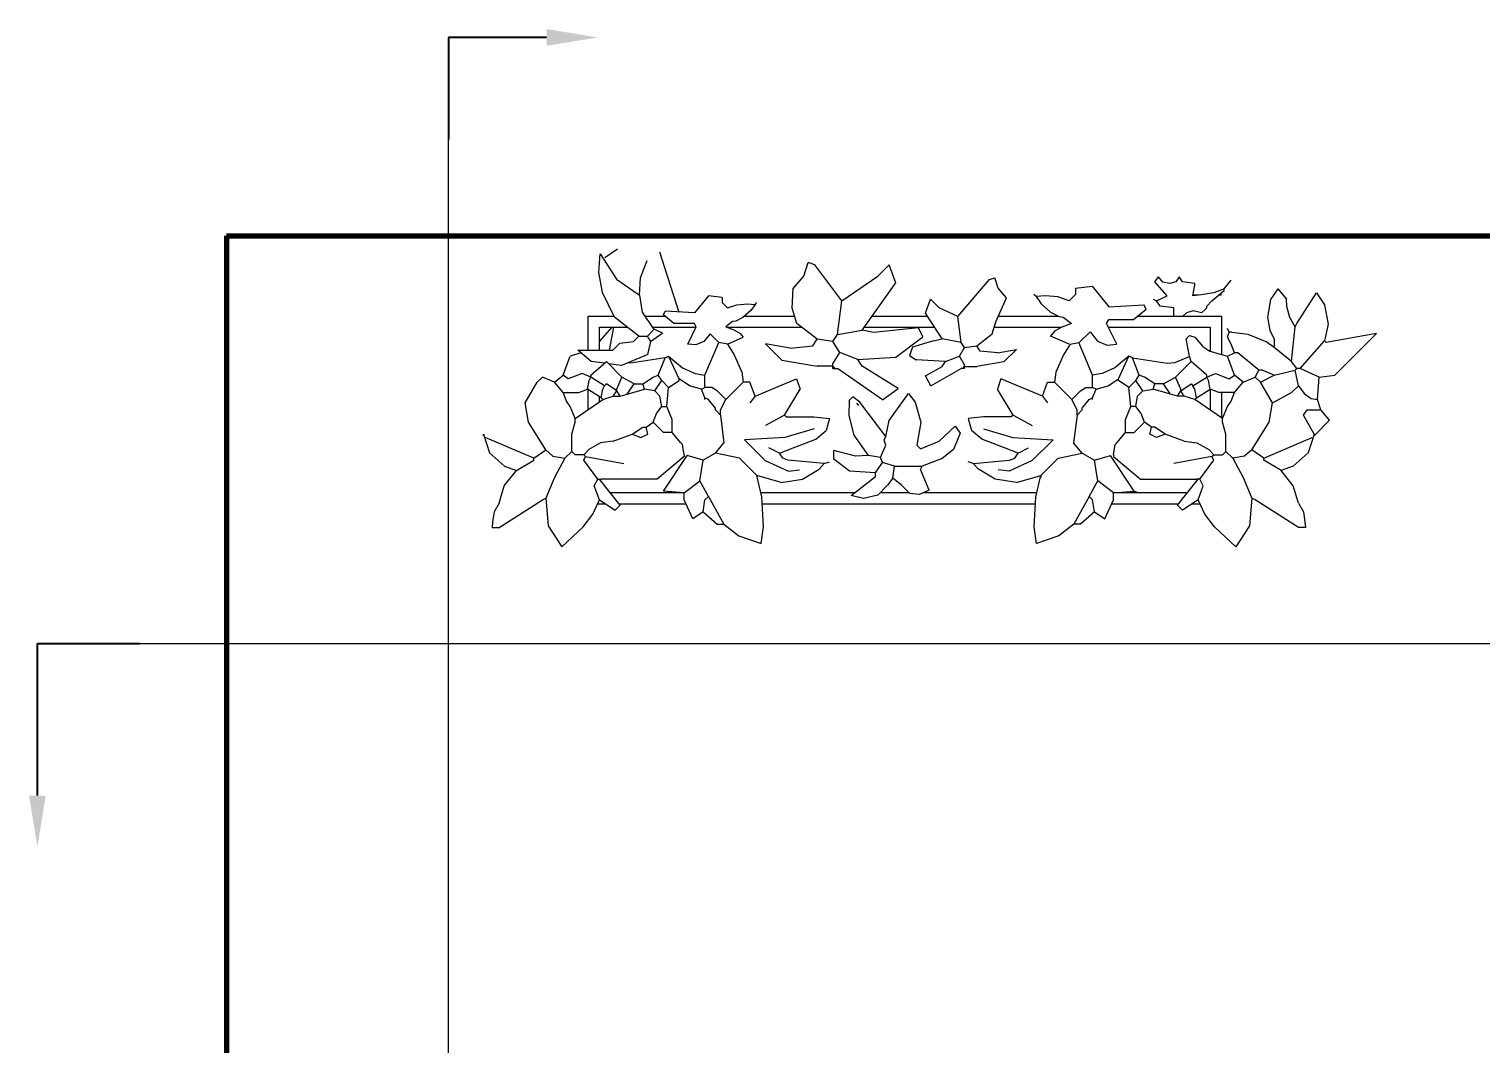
# Model space of a CAD drawing. Header units: inches. Extents: x 15 to 6535, y 214 to 4594.
# Drawn here: x 254.84 to 259.96, y 238.3 to 241.89 of the extents above; entities that cross this region are included whole.
import ezdxf
from ezdxf import colors
from ezdxf.entities.mleader import LeaderData, LeaderLine
from ezdxf.math import Vec2, Vec3

# ---------------------------------------------------------------- set-up
doc = ezdxf.new("R2010")
doc.units = ezdxf.units.IN
doc.header["$MEASUREMENT"] = 0
for name, color, linetype, lineweight in [('A-FLOR-FTPT', 6, 'Continuous', 70), ('linee di sezione', 3, 'Continuous', 13), ('PROIEZIONI', 145, 'Continuous', 13), ('VEGETAZIONE', 94, 'Continuous', 13)]:
    doc.layers.add(name, color=color, linetype=linetype, lineweight=lineweight)
doc.styles.get("Standard").update_dxf_attribs({"font": 'Arial.ttf'})

msp = doc.modelspace()

# ---------------------------------------------------------------- linework, layer by layer
at = {"layer": 'A-FLOR-FTPT'}
for q in [(261.4635, 241.1562), (255.5335, 238.2062)]:
    msp.add_line((255.5335, 241.1562), q, dxfattribs=at)
at = {"layer": 'linee di sezione', "lineweight": 13}
for p, q in [((256.3178, 231.8162), (256.3178, 241.4962)), ((255.2261, 239.7169), (264.9435, 239.7169))]:
    msp.add_line(p, q, dxfattribs=at)
at = {"layer": 'PROIEZIONI'}
for points in [[(256.8109, 240.7527), (256.8109, 240.8726), (256.902, 240.8726)], [(257.0107, 240.8726), (257.0823, 240.8726)], [(257.3628, 240.8726), (257.5402, 240.8726)], [(257.8141, 240.8726), (258.0085, 240.8726)], [(258.1126, 240.8726), (258.1171, 240.8726)], [(258.26, 240.8726), (258.4702, 240.8726)], [(258.7512, 240.8726), (259.0476, 240.8726), (259.0476, 240.7369)], [(256.8506, 240.7527), (256.8506, 240.8329), (256.9495, 240.8329)], [(257.0377, 240.8329), (257.192, 240.8329)], [(257.3007, 240.8329), (257.5661, 240.8329)], [(257.7857, 240.8329), (258.0342, 240.8329)], [(258.2451, 240.8329), (258.4833, 240.8329)], [(258.6483, 240.8329), (259.0079, 240.8329), (259.0079, 240.7486)], [(256.8109, 240.5422), (256.8109, 240.6128)], [(259.0079, 240.6144), (259.0079, 240.5399)], [(256.8506, 240.5695), (256.8506, 240.588)], [(259.0476, 240.6024), (259.0476, 240.5126)], [(256.873, 240.2088), (256.8438, 240.2088)], [(257.1506, 240.2486), (256.8895, 240.2486)], [(257.1568, 240.2088), (256.9212, 240.2088)], [(257.7518, 240.2486), (257.421, 240.2486)], [(258.3898, 240.2088), (257.4257, 240.2088)], [(257.9435, 240.2486), (257.8423, 240.2486)], [(258.3945, 240.2486), (257.9934, 240.2486)], [(258.8943, 240.2088), (258.6588, 240.2088)], [(258.9261, 240.2486), (258.6649, 240.2486)], [(258.9718, 240.2088), (258.9425, 240.2088)]]:
    msp.add_lwpolyline(points, dxfattribs=at)
at = {"layer": 'VEGETAZIONE'}
for p, q in [((256.8486, 241.0264), (256.8531, 241.0921)), ((256.8531, 241.0921), (256.9112, 241.003)), ((256.8699, 241.0793), (256.9146, 241.1104)), ((257.0633, 241.0998), (257.1311, 240.8866)), ((256.862, 240.9561), (256.8486, 241.0264)), ((256.9963, 241.0077), (257.0187, 241.0686)), ((257.5721, 241.0135), (257.588, 241.0611)), ((257.6118, 241.0532), (257.588, 241.0611)), ((257.7071, 240.9261), (257.6118, 241.0532)), ((257.8342, 241.0135), (257.8738, 241.0532)), ((257.8977, 240.9896), (257.8738, 241.0532)), ((256.9112, 241.003), (256.9918, 240.9467)), ((256.9918, 240.9467), (256.9963, 241.0077)), ((257.535, 240.9695), (257.5721, 241.0135)), ((257.7071, 240.9261), (257.8342, 241.0135)), ((257.7786, 240.8229), (257.8977, 240.9896)), ((258.1158, 240.8711), (258.2286, 241.0012)), ((258.2286, 241.0012), (258.2469, 241.0073)), ((258.2591, 240.9706), (258.2469, 241.0073)), ((258.2877, 240.9368), (258.2591, 240.9706)), ((258.5317, 240.9707), (258.5904, 240.978)), ((258.5317, 240.9707), (258.5317, 240.9487)), ((258.5904, 240.978), (258.649, 240.9047)), ((258.8121, 240.9933), (258.8243, 241.0116)), ((258.8549, 240.9444), (258.8121, 240.9933)), ((258.8398, 240.9917), (258.8243, 241.0116)), ((258.8648, 240.9873), (258.8398, 240.9917)), ((258.8857, 240.9939), (258.8648, 240.9873)), ((258.8976, 241.0116), (258.8857, 240.9939)), ((258.9098, 240.9933), (258.8976, 241.0116)), ((258.9526, 240.9872), (258.9098, 240.9933)), ((258.9465, 240.9444), (258.9526, 240.9811)), ((258.9526, 240.9811), (258.9526, 240.9872)), ((259.0564, 240.9689), (259.0809, 240.9994)), ((256.9039, 240.8687), (256.862, 240.9561)), ((256.9918, 240.9467), (257.0018, 240.8858)), ((257.2356, 240.9444), (257.1867, 240.8834)), ((257.2844, 240.9383), (257.2356, 240.9444)), ((257.2844, 240.9383), (257.2844, 240.92)), ((257.2844, 240.92), (257.3027, 240.9017)), ((257.4005, 240.9139), (257.4066, 240.92)), ((257.5314, 240.9007), (257.535, 240.9695)), ((257.6912, 240.807), (257.7071, 240.9261)), ((258.0017, 240.883), (258.0201, 240.9319)), ((258.0506, 240.9013), (258.0201, 240.9319)), ((258.251, 240.8516), (258.2877, 240.9368)), ((258.3925, 240.9414), (258.3851, 240.9487)), ((258.4264, 240.9442), (258.3925, 240.9414)), ((258.3925, 240.9414), (258.4103, 240.916)), ((258.4695, 240.94), (258.4264, 240.9442)), ((258.5097, 240.9267), (258.4695, 240.94)), ((258.5317, 240.9487), (258.5097, 240.9267)), ((258.806, 240.9322), (258.8182, 240.9261)), ((258.8182, 240.9261), (258.8549, 240.9444)), ((258.8304, 240.9078), (258.8182, 240.9261)), ((258.9754, 240.948), (258.9465, 240.9444)), ((259.0203, 240.9545), (258.9754, 240.948)), ((258.9953, 240.9078), (259.0137, 240.9261)), ((259.0137, 240.9261), (259.0564, 240.9628)), ((259.0564, 240.9689), (259.0203, 240.9545)), ((259.0564, 240.9628), (259.0564, 240.9689)), ((259.2206, 240.9305), (259.2102, 240.8692)), ((259.2458, 240.9689), (259.2206, 240.9305)), ((259.2458, 240.9689), (259.2763, 240.9322)), ((259.278, 240.9064), (259.2763, 240.9322)), ((259.313, 240.8467), (259.3827, 240.9546)), ((259.3827, 240.9546), (259.4116, 240.9119)), ((256.9894, 240.8015), (256.9039, 240.8687)), ((257.0018, 240.8858), (257.0433, 240.8246)), ((257.0767, 240.8773), (257.0829, 240.8895)), ((257.1134, 240.8467), (257.0767, 240.8773)), ((257.1867, 240.8834), (257.0829, 240.8895)), ((257.3027, 240.9017), (257.3363, 240.9127)), ((257.3576, 240.868), (257.3329, 240.8551)), ((257.3363, 240.9127), (257.3722, 240.9162)), ((257.3856, 240.8927), (257.3576, 240.868)), ((257.3722, 240.9162), (257.4005, 240.9139)), ((257.4005, 240.9139), (257.3856, 240.8927)), ((257.5483, 240.8467), (257.5314, 240.9007)), ((258.0608, 240.7917), (258.0017, 240.883)), ((258.1158, 240.8711), (258.0506, 240.9013)), ((258.128, 240.7795), (258.1158, 240.8711)), ((258.4103, 240.916), (258.4439, 240.8864)), ((258.4439, 240.8864), (258.4736, 240.8708)), ((258.4736, 240.8708), (258.4877, 240.8681)), ((258.4877, 240.8681), (258.5171, 240.8461)), ((258.649, 240.9047), (258.7736, 240.9121)), ((258.737, 240.8608), (258.781, 240.8974)), ((258.781, 240.8974), (258.7736, 240.9121)), ((258.8793, 240.9017), (258.8304, 240.9078)), ((258.8793, 240.8711), (258.8793, 240.9017)), ((258.9098, 240.8711), (258.8793, 240.8711)), ((258.9233, 240.8835), (258.9098, 240.8711)), ((258.9473, 240.8911), (258.9233, 240.8835)), ((258.977, 240.8834), (258.9473, 240.8911)), ((258.9892, 240.8956), (258.977, 240.8834)), ((258.9892, 240.8956), (258.9953, 240.9017)), ((258.9953, 240.9017), (258.9953, 240.9078)), ((259.2102, 240.8692), (259.2175, 240.8211)), ((259.2885, 240.8671), (259.278, 240.9064)), ((259.4116, 240.9119), (259.4241, 240.8441)), ((256.8944, 240.8329), (256.8506, 240.7841)), ((256.8857, 240.7527), (256.9017, 240.8329)), ((257.0444, 240.826), (257.0199, 240.8015)), ((257.0754, 240.8104), (257.0444, 240.826)), ((257.1867, 240.8467), (257.1134, 240.8467)), ((257.1623, 240.7734), (257.1928, 240.8345)), ((257.1928, 240.8345), (257.1867, 240.8467)), ((257.3211, 240.8528), (257.2966, 240.8345)), ((257.2966, 240.8345), (257.325, 240.8234)), ((257.3329, 240.8551), (257.3211, 240.8528)), ((257.325, 240.8234), (257.3464, 240.8116)), ((257.6198, 240.7911), (257.5483, 240.8467)), ((257.6912, 240.807), (257.7786, 240.8229)), ((257.8183, 240.815), (257.7786, 240.8229)), ((257.9771, 240.8308), (257.8183, 240.815)), ((257.993, 240.7991), (257.9771, 240.8308)), ((258.2379, 240.8101), (258.251, 240.8516)), ((258.4574, 240.8187), (258.4438, 240.8021)), ((258.483, 240.8328), (258.4574, 240.8187)), ((258.5171, 240.8461), (258.483, 240.8328)), ((258.5464, 240.7801), (258.583, 240.8168)), ((258.583, 240.8168), (258.6095, 240.7834)), ((258.6417, 240.8461), (258.649, 240.8608)), ((258.6783, 240.7728), (258.6417, 240.8461)), ((258.649, 240.8608), (258.737, 240.8608)), ((259.0748, 240.8162), (259.0686, 240.8284)), ((259.0686, 240.7978), (259.0748, 240.8162)), ((259.1413, 240.8069), (259.0748, 240.8162)), ((259.0809, 240.8162), (259.0748, 240.8162)), ((259.2175, 240.8211), (259.2336, 240.7917)), ((259.3069, 240.8345), (259.2885, 240.8671)), ((259.2946, 240.7123), (259.3069, 240.8345)), ((259.3069, 240.8345), (259.313, 240.8467)), ((259.4241, 240.8441), (259.4107, 240.7856)), ((256.8978, 240.7527), (256.9222, 240.7771)), ((256.9222, 240.7771), (256.9711, 240.7832)), ((256.9711, 240.7832), (256.9894, 240.8015)), ((256.9894, 240.8015), (257.0199, 240.8015)), ((257.0321, 240.7832), (257.0199, 240.8015)), ((257.0219, 240.7371), (257.0321, 240.7832)), ((257.0714, 240.8094), (257.031, 240.7811)), ((257.1915, 240.7705), (257.1623, 240.7734)), ((257.2196, 240.7822), (257.1915, 240.7705)), ((257.2417, 240.8101), (257.2196, 240.7822)), ((257.2233, 240.6635), (257.2722, 240.7795)), ((257.2722, 240.7795), (257.2417, 240.8101)), ((257.3027, 240.7734), (257.2722, 240.7795)), ((257.3027, 240.7734), (257.3577, 240.7978)), ((257.3027, 240.7734), (257.3262, 240.7352)), ((257.3464, 240.8116), (257.3577, 240.7978)), ((257.4366, 240.7746), (257.4949, 240.7173)), ((257.5245, 240.7594), (257.4366, 240.7746)), ((257.5245, 240.7594), (257.6039, 240.7673)), ((257.6039, 240.7673), (257.6198, 240.7911)), ((257.6753, 240.7832), (257.6198, 240.7911)), ((257.6753, 240.7832), (257.6912, 240.807)), ((257.6992, 240.7435), (257.6753, 240.7832)), ((257.8977, 240.7276), (257.993, 240.7991)), ((258.0302, 240.7856), (257.9557, 240.7624)), ((258.0302, 240.7856), (258.0608, 240.7917)), ((258.128, 240.7795), (258.0608, 240.7917)), ((258.1402, 240.7612), (258.128, 240.7795)), ((258.1402, 240.7612), (258.1829, 240.7673)), ((258.1829, 240.7673), (258.2379, 240.8101)), ((258.1952, 240.749), (258.1829, 240.7673)), ((258.5097, 240.7728), (258.4438, 240.8021)), ((258.5128, 240.7734), (258.4894, 240.7352)), ((258.5128, 240.7734), (258.5433, 240.7795)), ((258.5922, 240.6635), (258.5433, 240.7795)), ((258.6095, 240.7834), (258.6432, 240.7693)), ((258.6432, 240.7693), (258.6783, 240.7728)), ((258.9221, 240.7917), (258.9343, 240.804)), ((258.9343, 240.7307), (258.9221, 240.7917)), ((258.9343, 240.804), (258.9526, 240.7978)), ((258.9526, 240.7978), (258.9817, 240.7654)), ((258.9817, 240.7654), (259.0067, 240.749)), ((259.0809, 240.7734), (259.0686, 240.7978)), ((259.0931, 240.7429), (259.0809, 240.7734)), ((259.205, 240.7818), (259.1413, 240.8069)), ((259.2336, 240.7612), (259.205, 240.7818)), ((259.2336, 240.7917), (259.2336, 240.7673)), ((259.2336, 240.7612), (259.2336, 240.7673)), ((259.3252, 240.6879), (259.4107, 240.7856)), ((259.4168, 240.7795), (259.4107, 240.7856)), ((259.5948, 240.8109), (259.4168, 240.7795)), ((259.4473, 240.6635), (259.5948, 240.8109)), ((256.7225, 240.6635), (256.7469, 240.7307)), ((256.7866, 240.7424), (256.7469, 240.7307)), ((256.7744, 240.7527), (256.8978, 240.7527)), ((256.8217, 240.7123), (256.7746, 240.7527)), ((257.0219, 240.7371), (256.9291, 240.6982)), ((257.0829, 240.7245), (256.9607, 240.7062)), ((257.0584, 240.6635), (257.0829, 240.7245)), ((257.0829, 240.7245), (257.0951, 240.7307)), ((257.1317, 240.6512), (257.0951, 240.7307)), ((257.0951, 240.7307), (257.1444, 240.6894)), ((257.3262, 240.7352), (257.3531, 240.6741)), ((257.4949, 240.7173), (257.6198, 240.6959)), ((257.6753, 240.7038), (257.6992, 240.7435)), ((257.7627, 240.7197), (257.6992, 240.7435)), ((257.7627, 240.7197), (257.8977, 240.7276)), ((257.7786, 240.6959), (257.7627, 240.7197)), ((257.9557, 240.7624), (257.9456, 240.7333)), ((257.9456, 240.7333), (257.9692, 240.7184)), ((258.073, 240.7123), (257.9692, 240.7184)), ((258.073, 240.7123), (258.1219, 240.7307)), ((258.1219, 240.7307), (258.1402, 240.7612)), ((258.1402, 240.7001), (258.1219, 240.7307)), ((258.2562, 240.7429), (258.1952, 240.749)), ((258.2562, 240.7429), (258.3239, 240.7546)), ((258.3239, 240.7546), (258.279, 240.7105)), ((258.4894, 240.7352), (258.4624, 240.6741)), ((258.7205, 240.7307), (258.6711, 240.6894)), ((258.6838, 240.6512), (258.7205, 240.7307)), ((258.7327, 240.7245), (258.7205, 240.7307)), ((258.7327, 240.7245), (258.8549, 240.7062)), ((258.7571, 240.6635), (258.7327, 240.7245)), ((258.8826, 240.7086), (258.9347, 240.7293)), ((258.9404, 240.7123), (258.9343, 240.7307)), ((259.0067, 240.749), (259.0686, 240.7307)), ((259.0686, 240.7307), (259.0931, 240.7429)), ((259.0931, 240.6635), (259.0686, 240.7307)), ((259.1053, 240.7429), (259.0931, 240.7429)), ((259.1786, 240.6818), (259.1053, 240.7429)), ((259.2946, 240.7123), (259.2336, 240.7612)), ((256.6919, 240.639), (256.7225, 240.6635)), ((256.7408, 240.6512), (256.7225, 240.6635)), ((256.7897, 240.6696), (256.7408, 240.6512)), ((256.8202, 240.6574), (256.7897, 240.6696)), ((256.8202, 240.6635), (256.8752, 240.7123)), ((256.8202, 240.6574), (256.8202, 240.6635)), ((256.8683, 240.7062), (256.8217, 240.7123)), ((256.9301, 240.6574), (256.8752, 240.7123)), ((256.9291, 240.6982), (256.8833, 240.7042)), ((256.9607, 240.7062), (256.9503, 240.7071)), ((257.0401, 240.6574), (257.0584, 240.6635)), ((257.0706, 240.6451), (257.0584, 240.6635)), ((257.1444, 240.6894), (257.1893, 240.6694)), ((257.1893, 240.6694), (257.2233, 240.6635)), ((257.2233, 240.6207), (257.2233, 240.6635)), ((257.3531, 240.6741), (257.3577, 240.639)), ((257.6753, 240.6959), (257.6198, 240.6959)), ((257.6753, 240.6959), (257.6753, 240.7038)), ((257.6833, 240.6879), (257.6753, 240.6959)), ((257.6753, 240.6879), (257.6753, 240.6959)), ((257.6753, 240.6879), (257.6833, 240.6879)), ((257.6833, 240.6879), (257.6912, 240.6879)), ((257.85, 240.5767), (257.6912, 240.6879)), ((257.9056, 240.6164), (257.7786, 240.6959)), ((258.0024, 240.6621), (258.0608, 240.694)), ((258.0204, 240.626), (258.0024, 240.6621)), ((258.0204, 240.626), (258.128, 240.6879)), ((258.0608, 240.694), (258.073, 240.7123)), ((258.1341, 240.6879), (258.128, 240.6879)), ((258.1341, 240.6879), (258.1402, 240.694)), ((258.1402, 240.6879), (258.1341, 240.6879)), ((258.1402, 240.694), (258.1402, 240.7001)), ((258.1402, 240.694), (258.1829, 240.694)), ((258.1402, 240.6879), (258.1402, 240.694)), ((258.279, 240.7105), (258.1829, 240.694)), ((258.4624, 240.6741), (258.4578, 240.639)), ((258.6263, 240.6694), (258.5922, 240.6635)), ((258.5922, 240.6207), (258.5922, 240.6635)), ((258.6711, 240.6894), (258.6263, 240.6694)), ((258.7449, 240.6451), (258.7571, 240.6635)), ((258.7755, 240.6574), (258.7571, 240.6635)), ((258.8549, 240.7062), (258.8826, 240.7086)), ((258.8854, 240.6574), (258.9404, 240.7123)), ((258.9953, 240.6635), (258.9404, 240.7123)), ((258.9953, 240.6574), (259.0259, 240.6696)), ((258.9953, 240.6574), (258.9953, 240.6635)), ((259.0259, 240.6696), (259.0748, 240.6512)), ((259.0748, 240.6512), (259.0931, 240.6635)), ((259.1236, 240.639), (259.0931, 240.6635)), ((259.1664, 240.6574), (259.1786, 240.6818)), ((259.1908, 240.6818), (259.1786, 240.6818)), ((259.1847, 240.639), (259.2336, 240.6635)), ((259.2336, 240.6635), (259.1908, 240.6818)), ((259.2336, 240.6635), (259.3069, 240.6818)), ((259.313, 240.6879), (259.2946, 240.7123)), ((259.3069, 240.6818), (259.313, 240.6879)), ((259.3191, 240.6268), (259.3069, 240.6818)), ((259.3252, 240.6879), (259.313, 240.6879)), ((259.3924, 240.6574), (259.3252, 240.6879)), ((259.3924, 240.6574), (259.4473, 240.6635)), ((256.5881, 240.5657), (256.6308, 240.639)), ((256.6308, 240.639), (256.6492, 240.6574)), ((256.6919, 240.639), (256.6492, 240.6574)), ((256.7225, 240.6024), (256.6919, 240.639)), ((256.7774, 240.6024), (256.808, 240.6146)), ((256.808, 240.6146), (256.8141, 240.6451)), ((256.8568, 240.5841), (256.808, 240.6146)), ((256.8141, 240.6451), (256.8202, 240.6574)), ((256.8691, 240.6268), (256.8202, 240.6574)), ((256.8568, 240.5841), (256.863, 240.6146)), ((256.863, 240.6146), (256.8691, 240.6268)), ((256.8752, 240.6329), (256.8691, 240.6268)), ((256.9118, 240.6085), (256.8752, 240.6329)), ((256.9118, 240.6146), (256.9301, 240.6574)), ((256.9118, 240.6085), (256.9118, 240.6146)), ((256.9729, 240.6329), (256.9301, 240.6574)), ((256.9485, 240.5963), (256.9729, 240.6329)), ((256.9485, 240.5963), (257.0096, 240.6146)), ((256.9729, 240.6329), (257.0034, 240.6329)), ((257.0034, 240.6329), (257.0401, 240.6574)), ((257.0096, 240.6146), (257.0034, 240.6329)), ((257.0462, 240.6085), (257.0096, 240.6146)), ((257.0462, 240.6085), (257.0706, 240.6451)), ((257.0951, 240.6207), (257.0706, 240.6451)), ((257.089, 240.5535), (257.0951, 240.6207)), ((257.0951, 240.6207), (257.1317, 240.6451)), ((257.1684, 240.6268), (257.1317, 240.6512)), ((257.1317, 240.6451), (257.1317, 240.6512)), ((257.2111, 240.6146), (257.1684, 240.6268)), ((257.2111, 240.6146), (257.2233, 240.6207)), ((257.2233, 240.5841), (257.2111, 240.6146)), ((257.2478, 240.6207), (257.2233, 240.6207)), ((257.2661, 240.6085), (257.2478, 240.6207)), ((257.2966, 240.5779), (257.3577, 240.639)), ((257.3821, 240.639), (257.3577, 240.639)), ((257.4005, 240.5902), (257.3821, 240.639)), ((257.4005, 240.5902), (257.5471, 240.6512)), ((257.5043, 240.523), (257.5593, 240.6146)), ((257.5471, 240.6512), (257.5593, 240.6146)), ((257.85, 240.5767), (257.9056, 240.6164)), ((258.2685, 240.6512), (258.2562, 240.6146)), ((258.3112, 240.523), (258.2562, 240.6146)), ((258.4151, 240.5902), (258.2685, 240.6512)), ((258.4151, 240.5902), (258.4334, 240.639)), ((258.4334, 240.639), (258.4578, 240.639)), ((258.5189, 240.5779), (258.4578, 240.639)), ((258.5494, 240.6085), (258.5678, 240.6207)), ((258.5678, 240.6207), (258.5922, 240.6207)), ((258.6044, 240.6146), (258.5922, 240.6207)), ((258.5922, 240.5841), (258.6044, 240.6146)), ((258.6044, 240.6146), (258.6472, 240.6268)), ((258.6472, 240.6268), (258.6838, 240.6512)), ((258.6838, 240.6451), (258.6838, 240.6512)), ((258.7205, 240.6207), (258.6838, 240.6451)), ((258.7205, 240.6207), (258.7449, 240.6451)), ((258.7266, 240.5535), (258.7205, 240.6207)), ((258.7693, 240.6085), (258.7449, 240.6451)), ((258.7693, 240.6085), (258.806, 240.6146)), ((258.8121, 240.6329), (258.7755, 240.6574)), ((258.806, 240.6146), (258.8121, 240.6329)), ((258.8671, 240.5963), (258.806, 240.6146)), ((258.8426, 240.6329), (258.8121, 240.6329)), ((258.8426, 240.6329), (258.8854, 240.6574)), ((258.8671, 240.5963), (258.8426, 240.6329)), ((258.9037, 240.6146), (258.8854, 240.6574)), ((258.9037, 240.6085), (258.9404, 240.6329)), ((258.9037, 240.6085), (258.9037, 240.6146)), ((258.9404, 240.6329), (258.9465, 240.6268)), ((258.9465, 240.6268), (258.9953, 240.6574)), ((258.9526, 240.6146), (258.9465, 240.6268)), ((258.9587, 240.5841), (258.9526, 240.6146)), ((258.9587, 240.5841), (259.0076, 240.6146)), ((259.0015, 240.6451), (258.9953, 240.6574)), ((259.0076, 240.6146), (259.0015, 240.6451)), ((259.0381, 240.6024), (259.0076, 240.6146)), ((259.0931, 240.6024), (259.1236, 240.639)), ((259.1236, 240.639), (259.1664, 240.6574)), ((259.1847, 240.639), (259.1664, 240.6574)), ((259.2274, 240.5657), (259.1847, 240.639)), ((259.2946, 240.6024), (259.3191, 240.6268)), ((259.3191, 240.6268), (259.3393, 240.5989)), ((259.3863, 240.5779), (259.3924, 240.6574)), ((256.6003, 240.4985), (256.5881, 240.5657)), ((256.7347, 240.5718), (256.7225, 240.6024)), ((256.7225, 240.6024), (256.7774, 240.6024)), ((256.7469, 240.5535), (256.7347, 240.5718)), ((256.7652, 240.5108), (256.863, 240.5779)), ((256.863, 240.5779), (256.8568, 240.5841)), ((256.863, 240.5779), (256.8996, 240.5902)), ((256.8996, 240.5902), (256.9118, 240.6085)), ((256.8996, 240.5902), (256.924, 240.5902)), ((256.924, 240.5902), (256.9118, 240.6085)), ((256.924, 240.5902), (256.9485, 240.5963)), ((257.0645, 240.5902), (257.0462, 240.6085)), ((257.0706, 240.5535), (257.0645, 240.5902)), ((257.2356, 240.5779), (257.2233, 240.5841)), ((257.2233, 240.5779), (257.2233, 240.5841)), ((257.26, 240.5474), (257.2356, 240.5779)), ((257.2966, 240.5779), (257.2661, 240.6085)), ((257.2783, 240.5413), (257.2966, 240.5779)), ((257.4005, 240.5902), (257.3821, 240.5657)), ((257.7331, 240.522), (257.7338, 240.5752)), ((257.7338, 240.5752), (257.746, 240.5874)), ((257.7704, 240.5691), (257.746, 240.5874)), ((257.7672, 240.5573), (257.7593, 240.5652)), ((257.8621, 240.4469), (257.7704, 240.5691)), ((257.8733, 240.5044), (257.9415, 240.5996)), ((257.9415, 240.5996), (257.9659, 240.5691)), ((257.9659, 240.5691), (257.9855, 240.4985)), ((258.4151, 240.5902), (258.4334, 240.5657)), ((258.5189, 240.5779), (258.5494, 240.6085)), ((258.5372, 240.5413), (258.5189, 240.5779)), ((258.5556, 240.5474), (258.58, 240.5779)), ((258.58, 240.5779), (258.5922, 240.5841)), ((258.5922, 240.5779), (258.5922, 240.5841)), ((258.7449, 240.5535), (258.751, 240.5902)), ((258.751, 240.5902), (258.7693, 240.6085)), ((258.8915, 240.5902), (258.8671, 240.5963)), ((258.8915, 240.5902), (258.9037, 240.6085)), ((258.9159, 240.5902), (258.8915, 240.5902)), ((258.9159, 240.5902), (258.9037, 240.6085)), ((258.9526, 240.5779), (258.9159, 240.5902)), ((258.9526, 240.5779), (258.9587, 240.5841)), ((259.0503, 240.5108), (258.9526, 240.5779)), ((259.0931, 240.6024), (259.0381, 240.6024)), ((259.0686, 240.5535), (259.0809, 240.5718)), ((259.0809, 240.5718), (259.0931, 240.6024)), ((259.2152, 240.4985), (259.2274, 240.5657)), ((259.2274, 240.5657), (259.2946, 240.6024)), ((259.3393, 240.5989), (259.3645, 240.5812)), ((259.3645, 240.5812), (259.3863, 240.5779)), ((259.3985, 240.5413), (259.3863, 240.5779)), ((256.7652, 240.5108), (256.7469, 240.5535)), ((256.7652, 240.4985), (256.7652, 240.5108)), ((257.0401, 240.4985), (257.0523, 240.5291)), ((257.0523, 240.5291), (257.0706, 240.5535)), ((257.0706, 240.5535), (257.089, 240.5535)), ((257.1074, 240.5078), (257.089, 240.5535)), ((257.26, 240.5413), (257.26, 240.5474)), ((257.2783, 240.523), (257.26, 240.5413)), ((257.2783, 240.523), (257.2783, 240.5413)), ((257.2783, 240.523), (257.2905, 240.4252)), ((257.5043, 240.523), (257.4371, 240.4863)), ((257.5043, 240.523), (257.5104, 240.5169)), ((257.5104, 240.5169), (257.6081, 240.5169)), ((257.6081, 240.5169), (257.6631, 240.5108)), ((257.6631, 240.5108), (257.6509, 240.468)), ((257.7499, 240.4515), (257.7331, 240.522)), ((258.2074, 240.5169), (258.1524, 240.5108)), ((258.1524, 240.5108), (258.1646, 240.468)), ((258.3051, 240.5169), (258.2074, 240.5169)), ((258.3112, 240.523), (258.3051, 240.5169)), ((258.3112, 240.523), (258.3784, 240.4863)), ((258.5372, 240.523), (258.525, 240.4252)), ((258.5372, 240.523), (258.5556, 240.5413)), ((258.5372, 240.523), (258.5372, 240.5413)), ((258.5556, 240.5413), (258.5556, 240.5474)), ((258.7082, 240.5078), (258.7266, 240.5535)), ((258.7449, 240.5535), (258.7266, 240.5535)), ((258.7632, 240.5291), (258.7449, 240.5535)), ((258.7755, 240.4985), (258.7632, 240.5291)), ((259.0503, 240.5108), (259.0686, 240.5535)), ((259.0503, 240.4985), (259.0503, 240.5108)), ((259.3374, 240.523), (259.3496, 240.5413)), ((259.374, 240.4558), (259.3374, 240.523)), ((259.3496, 240.5413), (259.3985, 240.5413)), ((259.429, 240.5046), (259.3985, 240.5413)), ((256.6614, 240.4008), (256.6003, 240.4985)), ((256.753, 240.4558), (256.7652, 240.4985)), ((256.9668, 240.4558), (257.0034, 240.4802)), ((257.0034, 240.4802), (257.0157, 240.4802)), ((257.0157, 240.4802), (257.0401, 240.4985)), ((257.0218, 240.4558), (257.0157, 240.4802)), ((257.0767, 240.4619), (257.0401, 240.4985)), ((257.1073, 240.4619), (257.0767, 240.4619)), ((257.1073, 240.4619), (257.1074, 240.5078)), ((257.1378, 240.4252), (257.1073, 240.4619)), ((257.6092, 240.475), (257.5048, 240.4438)), ((257.6143, 240.4375), (257.6509, 240.468)), ((257.8621, 240.4469), (257.8733, 240.5044)), ((257.9855, 240.4985), (257.972, 240.4164)), ((258.05, 240.4309), (258.1064, 240.4836)), ((258.1247, 240.4591), (258.1005, 240.4015)), ((258.1064, 240.4836), (258.1247, 240.4591)), ((258.2013, 240.4375), (258.1646, 240.468)), ((258.2064, 240.475), (258.3107, 240.4438)), ((258.6777, 240.4252), (258.7083, 240.4619)), ((258.7083, 240.4619), (258.7082, 240.5078)), ((258.7083, 240.4619), (258.7388, 240.4619)), ((258.7388, 240.4619), (258.7755, 240.4985)), ((258.7999, 240.4802), (258.7755, 240.4985)), ((258.7938, 240.4558), (258.7999, 240.4802)), ((258.8121, 240.4802), (258.7999, 240.4802)), ((258.8488, 240.4558), (258.8121, 240.4802)), ((259.0625, 240.4558), (259.0503, 240.4985)), ((259.1542, 240.4008), (259.2152, 240.4985)), ((259.374, 240.4497), (259.429, 240.5046)), ((256.4415, 240.4558), (256.4623, 240.3902)), ((256.4415, 240.4497), (256.4415, 240.4558)), ((256.4781, 240.4314), (256.4476, 240.4436)), ((256.6186, 240.3703), (256.4781, 240.4314)), ((256.753, 240.3947), (256.753, 240.4558)), ((256.8549, 240.4255), (256.8129, 240.402)), ((256.8996, 240.4314), (256.8549, 240.4255)), ((256.8996, 240.4314), (256.9668, 240.4558)), ((256.9668, 240.4558), (256.9973, 240.4436)), ((256.9973, 240.4436), (257.0218, 240.4558)), ((257.1439, 240.4191), (257.1378, 240.4252)), ((257.15, 240.3825), (257.1439, 240.4191)), ((257.26, 240.3886), (257.2905, 240.4252)), ((257.5048, 240.4438), (257.3631, 240.4359)), ((257.3631, 240.4359), (257.4365, 240.363)), ((257.486, 240.3886), (257.4493, 240.4069)), ((257.486, 240.3886), (257.5348, 240.4069)), ((257.5348, 240.4069), (257.6143, 240.4375)), ((257.801, 240.3797), (257.7499, 240.4515)), ((257.8437, 240.3736), (257.8621, 240.4164)), ((257.856, 240.4347), (257.8621, 240.4469)), ((257.8621, 240.4164), (257.856, 240.4347)), ((257.9842, 240.4042), (257.972, 240.4164)), ((257.9842, 240.4042), (258.05, 240.4309)), ((258.2807, 240.4069), (258.2013, 240.4375)), ((258.3295, 240.3886), (258.2807, 240.4069)), ((258.3107, 240.4438), (258.4524, 240.4359)), ((258.3295, 240.3886), (258.3662, 240.4069)), ((258.4524, 240.4359), (258.3791, 240.363)), ((258.5556, 240.3886), (258.525, 240.4252)), ((258.6655, 240.3825), (258.6716, 240.4191)), ((258.6716, 240.4191), (258.6777, 240.4252)), ((258.8182, 240.4436), (258.7938, 240.4558)), ((258.8488, 240.4558), (258.8182, 240.4436)), ((258.9159, 240.4314), (258.8488, 240.4558)), ((258.9159, 240.4314), (258.9606, 240.4255)), ((258.9606, 240.4255), (259.0027, 240.402)), ((259.0625, 240.3947), (259.0625, 240.4558)), ((259.1969, 240.3703), (259.3374, 240.4314)), ((259.3374, 240.4314), (259.3679, 240.4436)), ((259.374, 240.4558), (259.3533, 240.3902)), ((259.374, 240.4497), (259.374, 240.4558)), ((256.4623, 240.3902), (256.5155, 240.3432)), ((256.5575, 240.3275), (256.6186, 240.3642)), ((256.6186, 240.3703), (256.6614, 240.4008)), ((256.6186, 240.3642), (256.6186, 240.3703)), ((256.6614, 240.4008), (256.6866, 240.3785)), ((256.6866, 240.3785), (256.7286, 240.3703)), ((256.7286, 240.3703), (256.6923, 240.3021)), ((256.7286, 240.3703), (256.753, 240.3947)), ((256.7652, 240.3825), (256.753, 240.3947)), ((256.7958, 240.3825), (256.7652, 240.3825)), ((256.8129, 240.402), (256.7958, 240.3825)), ((256.8019, 240.3764), (256.7958, 240.3825)), ((256.7958, 240.3642), (256.8019, 240.3764)), ((256.8446, 240.297), (256.7958, 240.3642)), ((256.8019, 240.3764), (256.9363, 240.352)), ((257.15, 240.3764), (257.0547, 240.297)), ((257.0767, 240.2542), (257.1604, 240.3797)), ((257.15, 240.3825), (257.15, 240.3764)), ((257.2172, 240.3642), (257.1604, 240.3797)), ((257.205, 240.2909), (257.2172, 240.3642)), ((257.26, 240.3886), (257.2172, 240.3642)), ((257.3455, 240.3703), (257.26, 240.3886)), ((257.4066, 240.3092), (257.3455, 240.3703)), ((257.4365, 240.363), (257.5185, 240.3253)), ((257.4982, 240.3703), (257.486, 240.3886)), ((257.5165, 240.3642), (257.4982, 240.3703)), ((257.6448, 240.352), (257.5165, 240.3642)), ((257.6448, 240.352), (257.6631, 240.3581)), ((257.7555, 240.378), (257.6788, 240.398)), ((257.6788, 240.3675), (257.6788, 240.398)), ((257.7338, 240.3247), (257.6788, 240.3675)), ((257.801, 240.3797), (257.7555, 240.378)), ((257.8437, 240.3736), (257.801, 240.3797)), ((257.8254, 240.3186), (257.8499, 240.3553)), ((257.8499, 240.3553), (257.8437, 240.3736)), ((257.8926, 240.3431), (257.8499, 240.3553)), ((258.0612, 240.3692), (257.9903, 240.3431)), ((258.1005, 240.4015), (258.0612, 240.3692)), ((258.1707, 240.352), (258.1524, 240.3581)), ((258.1707, 240.352), (258.299, 240.3642)), ((258.3791, 240.363), (258.2971, 240.3253)), ((258.299, 240.3642), (258.3173, 240.3703)), ((258.3173, 240.3703), (258.3295, 240.3886)), ((258.409, 240.3092), (258.47, 240.3703)), ((258.47, 240.3703), (258.5556, 240.3886)), ((258.5556, 240.3886), (258.5983, 240.3642)), ((258.5983, 240.3642), (258.6551, 240.3797)), ((258.6105, 240.2909), (258.5983, 240.3642)), ((258.7388, 240.2542), (258.6551, 240.3797)), ((258.6655, 240.3825), (258.6655, 240.3764)), ((258.6655, 240.3764), (258.7608, 240.297)), ((259.0137, 240.3764), (258.8793, 240.352)), ((258.9709, 240.297), (259.0198, 240.3642)), ((259.0027, 240.402), (259.0198, 240.3825)), ((259.0137, 240.3764), (259.0198, 240.3825)), ((259.0198, 240.3642), (259.0137, 240.3764)), ((259.0198, 240.3825), (259.0503, 240.3825)), ((259.0503, 240.3825), (259.0625, 240.3947)), ((259.087, 240.3703), (259.0625, 240.3947)), ((259.1289, 240.3785), (259.087, 240.3703)), ((259.087, 240.3703), (259.1233, 240.3021)), ((259.1542, 240.4008), (259.1289, 240.3785)), ((259.1969, 240.3703), (259.1542, 240.4008)), ((259.1969, 240.3642), (259.1969, 240.3703)), ((259.258, 240.3275), (259.1969, 240.3642)), ((259.3533, 240.3902), (259.3, 240.3432)), ((256.5148, 240.2726), (256.5575, 240.3275)), ((256.5155, 240.3432), (256.5575, 240.3275)), ((257.4243, 240.2345), (257.4066, 240.3092)), ((257.4921, 240.2848), (257.4066, 240.3092)), ((257.4066, 240.3092), (257.4066, 240.3031)), ((257.5185, 240.3253), (257.557, 240.3292)), ((257.5674, 240.2962), (257.6263, 240.3315)), ((257.6263, 240.3315), (257.6448, 240.352)), ((257.8254, 240.3186), (257.7338, 240.3247)), ((257.7399, 240.2392), (257.8254, 240.3064)), ((257.8254, 240.3064), (257.8254, 240.3186)), ((257.8865, 240.3003), (257.8926, 240.3431)), ((257.8926, 240.3431), (257.9903, 240.3431)), ((257.9842, 240.3309), (257.9903, 240.3431)), ((258.0148, 240.2576), (257.9842, 240.3309)), ((258.1892, 240.3315), (258.1707, 240.352)), ((258.2481, 240.2962), (258.1892, 240.3315)), ((258.2971, 240.3253), (258.2586, 240.3292)), ((258.3234, 240.2848), (258.409, 240.3092)), ((258.3912, 240.2345), (258.409, 240.3092)), ((258.409, 240.3092), (258.409, 240.3031)), ((259.3, 240.3432), (259.258, 240.3275)), ((259.3007, 240.2726), (259.258, 240.3275)), ((256.4965, 240.2115), (256.5148, 240.2726)), ((256.6923, 240.3021), (256.6614, 240.2298)), ((256.8324, 240.2726), (256.8446, 240.297)), ((256.8507, 240.2237), (256.8324, 240.2726)), ((256.8446, 240.297), (256.8507, 240.297)), ((256.924, 240.2054), (256.8507, 240.297)), ((256.8507, 240.297), (256.8568, 240.297)), ((257.0547, 240.297), (256.8568, 240.297)), ((257.15, 240.2481), (257.0767, 240.2542)), ((257.15, 240.2481), (257.205, 240.2909)), ((257.2356, 240.2359), (257.205, 240.2909)), ((257.4921, 240.2848), (257.5674, 240.2962)), ((257.8682, 240.2759), (257.834, 240.2399)), ((257.8865, 240.3003), (257.8682, 240.2759)), ((257.917, 240.2759), (257.8865, 240.3003)), ((257.9462, 240.2458), (257.917, 240.2759)), ((258.0148, 240.2576), (257.9799, 240.2428)), ((258.3234, 240.2848), (258.2481, 240.2962)), ((258.58, 240.2359), (258.6105, 240.2909)), ((258.6655, 240.2481), (258.6105, 240.2909)), ((258.6655, 240.2481), (258.7388, 240.2542)), ((258.7388, 240.2542), (258.7571, 240.2481)), ((258.7608, 240.297), (258.9587, 240.297)), ((258.8915, 240.2054), (258.9648, 240.297)), ((258.9648, 240.297), (258.9587, 240.297)), ((258.9709, 240.297), (258.9648, 240.297)), ((258.9648, 240.2237), (258.9831, 240.2726)), ((258.9831, 240.2726), (258.9709, 240.297)), ((259.1233, 240.3021), (259.1542, 240.2298)), ((259.3191, 240.2115), (259.3007, 240.2726)), ((256.4965, 240.2115), (256.4791, 240.1816)), ((256.4965, 240.126), (256.6492, 240.2237)), ((256.6492, 240.2237), (256.6614, 240.2298)), ((256.6614, 240.2298), (256.6698, 240.1317)), ((256.8269, 240.1728), (256.8507, 240.2237)), ((256.8507, 240.2237), (256.9057, 240.187)), ((256.9057, 240.187), (256.924, 240.2054)), ((257.15, 240.2237), (257.15, 240.2481)), ((257.1806, 240.1565), (257.15, 240.2237)), ((257.2172, 240.1809), (257.2233, 240.2237)), ((257.2233, 240.2237), (257.2356, 240.2359)), ((257.2356, 240.2359), (257.2897, 240.1375)), ((257.4299, 240.1287), (257.4243, 240.2345)), ((257.7836, 240.2281), (257.7399, 240.2392)), ((257.834, 240.2399), (257.7836, 240.2281)), ((257.9799, 240.2428), (257.9462, 240.2458)), ((258.3856, 240.1287), (258.3912, 240.2345)), ((258.58, 240.2359), (258.5258, 240.1375)), ((258.5922, 240.2237), (258.58, 240.2359)), ((258.5983, 240.1809), (258.5922, 240.2237)), ((258.635, 240.1565), (258.6655, 240.2237)), ((258.6655, 240.2237), (258.6655, 240.2481)), ((258.9098, 240.187), (258.8915, 240.2054)), ((258.9648, 240.2237), (258.9098, 240.187)), ((258.9886, 240.1728), (258.9648, 240.2237)), ((259.1542, 240.2298), (259.1457, 240.1317)), ((259.1664, 240.2237), (259.1542, 240.2298)), ((259.3191, 240.126), (259.1664, 240.2237)), ((259.3191, 240.2115), (259.3365, 240.1816)), ((256.4791, 240.1816), (256.4735, 240.1464)), ((256.7932, 240.1287), (256.8269, 240.1728)), ((257.2172, 240.1809), (257.1806, 240.1565)), ((257.2172, 240.1809), (257.2661, 240.1382)), ((258.5983, 240.1809), (258.5494, 240.1382)), ((258.5983, 240.1809), (258.635, 240.1565)), ((259.0223, 240.1287), (258.9886, 240.1728)), ((259.3365, 240.1816), (259.3421, 240.1464)), ((256.4735, 240.1464), (256.472, 240.126)), ((256.472, 240.126), (256.4965, 240.126)), ((256.6698, 240.1317), (256.7175, 240.0582)), ((256.7175, 240.0582), (256.7932, 240.1287)), ((257.2661, 240.1382), (257.2905, 240.1382)), ((257.2897, 240.1375), (257.343, 240.0964)), ((257.4215, 240.07), (257.4299, 240.1287)), ((258.394, 240.07), (258.3856, 240.1287)), ((258.5258, 240.1375), (258.4725, 240.0964)), ((258.5494, 240.1382), (258.525, 240.1382)), ((259.098, 240.0582), (259.0223, 240.1287)), ((259.1457, 240.1317), (259.098, 240.0582)), ((259.3435, 240.126), (259.3191, 240.126)), ((259.3421, 240.1464), (259.3435, 240.126)), ((257.343, 240.0964), (257.4215, 240.07)), ((258.4725, 240.0964), (258.394, 240.07))]:
    msp.add_line(p, q, dxfattribs=at)
at = {"layer": 'VEGETAZIONE', "ltscale": 0.05}
for p, q in [((258.9654, 240.9467), (258.9469, 240.9467)), ((259.0476, 240.9467), (259.0377, 240.9467))]:
    msp.add_line(p, q, dxfattribs=at)
at = {"layer": 'VEGETAZIONE'}
for centre, start, end in [((257.0219, 240.7371), 292.4667, 347.1957), ((257.0547, 240.297), 270.353, 310.156), ((258.7608, 240.297), 229.844, 269.647)]:
    msp.add_arc(centre, 0.000000764, start, end, dxfattribs=at)

# ---------------------------------------------------------------- leaders
at = {"layer": 'linee di sezione', "lineweight": 13}
ml = msp.add_multileader_mtext('Standard', dxfattribs=at)
ml.set_content('', color=256)
ml.set_leader_properties()
ml.build(insert=Vec2(0, 0))
ml.multileader.update_dxf_attribs({"dogleg_length": 0.36, "arrow_head_size": 0.18})
ctx = ml.context
ctx.base_point, ctx.char_height, ctx.arrow_head_size, ctx.landing_gap_size, ctx.plane_origin, ctx.plane_x_axis, ctx.plane_y_axis = Vec3(256.3178, 241.3162), 0.18, 0.18, 0.09, Vec3(256.8443, 241.8562), Vec3(0, 1), Vec3(-1, 0)
ctx.text_align_type = 2
notes = []
notes.append((ctx, [(0, (1, 1, 0), (256.3178, 241.8562), (0, -1), 0.36, [(0, [(256.8443, 241.8562)], 0, [])])]))
ctx.mtext.insert, ctx.mtext.text_direction, ctx.mtext.rotation, ctx.mtext.alignment, ctx.mtext.flow_direction = Vec3(256.2278, 241.4062), Vec3(0, 1), 1.570796, 3, 5
ml = msp.add_multileader_mtext('Standard', dxfattribs=at)
ml.set_content('', color=256)
ml.set_leader_properties()
ml.build(insert=Vec2(0, 0))
ml.multileader.update_dxf_attribs({"dogleg_length": 0.36, "arrow_head_size": 0.18})
ctx = ml.context
ctx.base_point, ctx.char_height, ctx.arrow_head_size, ctx.landing_gap_size, ctx.plane_origin = Vec3(255.2261, 239.7169), 0.18, 0.18, 0.09, Vec3(254.8661, 238.9999)
notes.append((ctx, [(0, (1, 1, 0), (254.8661, 239.7169), (1, 0), 0.36, [(0, [(254.8661, 238.9999)], 0, [])])]))
ctx.mtext.insert, ctx.mtext.flow_direction = Vec3(255.3161, 239.8069), 5
for ctx, leaders in notes:
    for number, flags, end, landing, length, lines in leaders:
        leader = LeaderData()
        leader.index, (leader.has_last_leader_line, leader.has_dogleg_vector, leader.attachment_direction) = number, flags
        leader.last_leader_point, leader.dogleg_vector, leader.dogleg_length = Vec3(end), Vec3(landing), length
        for number, points, colour, breaks in lines:
            line = LeaderLine()
            line.index, line.vertices, line.color, line.breaks = number, Vec3.list(points), colors.encode_raw_color(colour), breaks
            leader.lines.append(line)
        ctx.leaders.append(leader)

doc.saveas('drawing.dxf')
